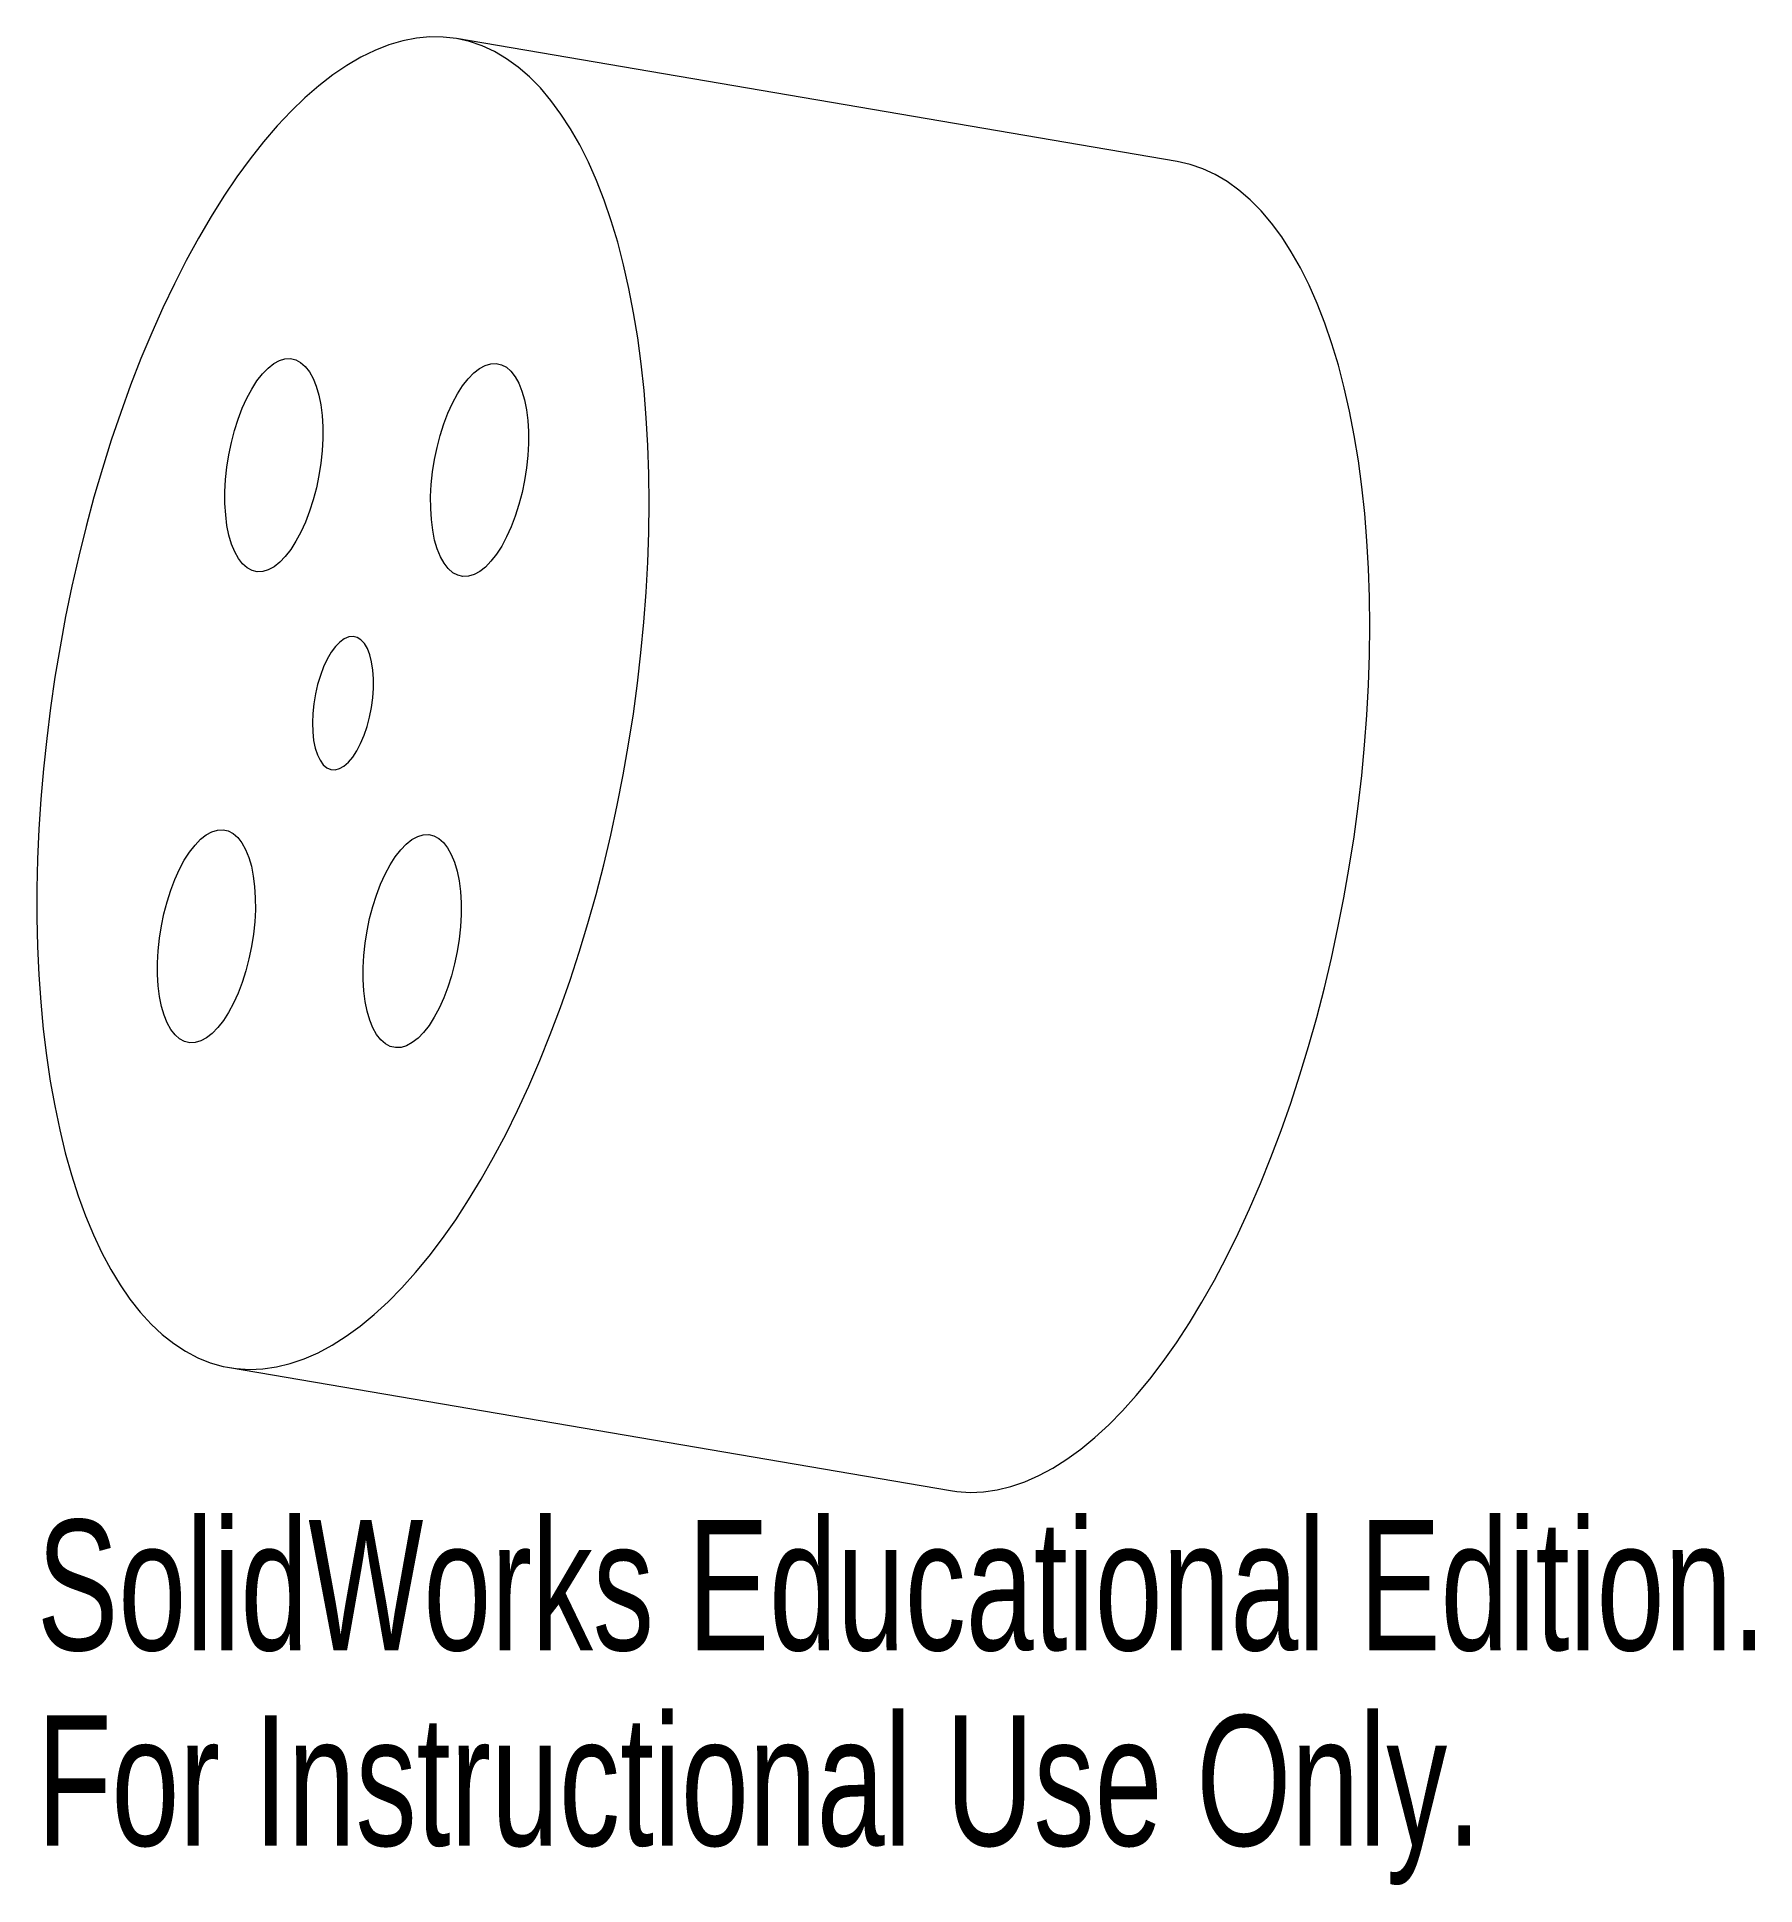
# Model space of a CAD drawing. Header units: millimetres. Extents: x -38.1 to 25.6, y -39.3 to 29.3.
import ezdxf

# ---------------------------------------------------------------- set-up
doc = ezdxf.new("R2010")
doc.units = ezdxf.units.MM
doc.styles.add('SLDTEXTSTYLE0', font='TXT', dxfattribs={"width": 0.7})

msp = doc.modelspace()

# ---------------------------------------------------------------- linework, layer by layer
at = {"color": 7, "linetype": 'Continuous', "lineweight": 15}
for p, q in [((4.204, 24.644), (-22.524, 29.204)), ((-30.933, -20.084), (-4.204, -24.644))]:
    msp.add_line(p, q, dxfattribs=at)
at = {"color": 7, "linetype": 'Continuous', "lineweight": 15, "flags": 128}
for points in [[(-21.6, -13.09), (-21.141, -12.278), (-20.694, -11.431), (-20.259, -10.551), (-19.839, -9.639), (-19.432, -8.697), (-19.041, -7.727), (-18.666, -6.731), (-18.308, -5.711), (-17.968, -4.67), (-17.646, -3.61), (-17.343, -2.532), (-17.06, -1.439), (-16.798, -0.334), (-16.556, 0.782), (-16.336, 1.905), (-16.137, 3.034), (-15.961, 4.166), (-15.807, 5.3), (-15.677, 6.431), (-15.569, 7.559), (-15.485, 8.68), (-15.425, 9.793), (-15.388, 10.894), (-15.376, 11.983), (-15.387, 13.055), (-15.422, 14.11), (-15.481, 15.145), (-15.563, 16.158), (-15.669, 17.146), (-15.799, 18.107), (-15.951, 19.04), (-16.126, 19.943), (-16.323, 20.814), (-16.542, 21.65), (-16.782, 22.45), (-17.044, 23.213), (-17.326, 23.936), (-17.627, 24.619), (-17.948, 25.259), (-18.287, 25.856), (-18.644, 26.408), (-19.018, 26.914), (-19.408, 27.373), (-19.813, 27.785), (-20.234, 28.147), (-20.667, 28.46), (-21.114, 28.722), (-21.572, 28.934), (-22.041, 29.094), (-22.52, 29.203), (-23.008, 29.26), (-23.504, 29.265), (-24.006, 29.218), (-24.514, 29.12), (-25.027, 28.969), (-25.543, 28.767), (-26.062, 28.515), (-26.583, 28.212), (-27.103, 27.859), (-27.623, 27.457), (-28.141, 27.007), (-28.656, 26.51), (-29.167, 25.967), (-29.672, 25.379), (-30.172, 24.747), (-30.664, 24.072), (-31.148, 23.356), (-31.623, 22.601), (-32.088, 21.808), (-32.541, 20.979), (-32.982, 20.115), (-33.41, 19.219), (-33.823, 18.291), (-34.222, 17.335), (-34.605, 16.352), (-34.972, 15.344), (-35.321, 14.313), (-35.652, 13.262), (-35.965, 12.193), (-36.258, 11.107), (-36.53, 10.008), (-36.783, 8.897), (-37.014, 7.777), (-37.223, 6.651), (-37.411, 5.52), (-37.576, 4.387), (-37.718, 3.254), (-37.837, 2.124), (-37.933, 1), (-38.005, -0.118), (-38.053, -1.225), (-38.078, -2.32), (-38.078, -3.401), (-38.055, -4.465), (-38.008, -5.51), (-37.938, -6.534), (-37.843, -7.535), (-37.726, -8.51), (-37.585, -9.458), (-37.421, -10.376), (-37.235, -11.263), (-37.027, -12.116), (-36.797, -12.935), (-36.546, -13.716), (-36.275, -14.459), (-35.983, -15.163), (-35.672, -15.824), (-35.342, -16.443), (-34.994, -17.018), (-34.628, -17.547), (-34.246, -18.03), (-33.848, -18.465), (-33.435, -18.852), (-33.008, -19.19), (-32.568, -19.477), (-32.115, -19.715), (-31.652, -19.901), (-31.177, -20.035), (-30.694, -20.118), (-30.202, -20.149), (-29.703, -20.128), (-29.197, -20.056), (-28.687, -19.931), (-28.172, -19.755), (-27.654, -19.528), (-27.135, -19.25), (-26.614, -18.922), (-26.094, -18.544), (-25.575, -18.118), (-25.058, -17.645), (-24.545, -17.124), (-24.037, -16.558), (-23.534, -15.948), (-23.038, -15.295), (-22.549, -14.599), (-22.07, -13.864), (-21.6, -13.09)], [(5.128, -17.649), (5.587, -16.838), (6.034, -15.991), (6.469, -15.111), (6.89, -14.199), (7.296, -13.257), (7.687, -12.287), (8.062, -11.291), (8.42, -10.271), (8.761, -9.23), (9.082, -8.17), (9.385, -7.092), (9.668, -5.999), (9.931, -4.894), (10.172, -3.778), (10.393, -2.655), (10.591, -1.526), (10.768, -0.394), (10.921, 0.74), (11.052, 1.871), (11.159, 2.999), (11.243, 4.12), (11.303, 5.233), (11.34, 6.334), (11.353, 7.423), (11.341, 8.495), (11.306, 9.55), (11.247, 10.585), (11.165, 11.598), (11.059, 12.586), (10.93, 13.547), (10.778, 14.481), (10.603, 15.383), (10.406, 16.254), (10.186, 17.09), (9.946, 17.89), (9.685, 18.653), (9.403, 19.376), (9.101, 20.059), (8.781, 20.699), (8.441, 21.296), (8.084, 21.848), (7.711, 22.354), (7.32, 22.814), (6.915, 23.225), (6.495, 23.587), (6.061, 23.9), (5.615, 24.162), (5.156, 24.374), (4.687, 24.534), (4.208, 24.643), (4.204, 24.644)], [(-28.472, 10.561), (-28.666, 10.259), (-28.868, 9.999), (-29.076, 9.785), (-29.287, 9.619), (-29.498, 9.505), (-29.706, 9.443), (-29.908, 9.434), (-30.102, 9.479), (-30.286, 9.577), (-30.456, 9.726), (-30.61, 9.924), (-30.746, 10.169), (-30.863, 10.458), (-30.958, 10.787), (-31.031, 11.15), (-31.08, 11.544), (-31.106, 11.963), (-31.106, 12.4), (-31.082, 12.852), (-31.034, 13.31), (-30.963, 13.769), (-30.869, 14.224), (-30.753, 14.666), (-30.618, 15.092), (-30.465, 15.494), (-30.296, 15.868), (-30.113, 16.209), (-29.919, 16.511), (-29.717, 16.771), (-29.509, 16.985), (-29.299, 17.15), (-29.088, 17.264), (-28.88, 17.326), (-28.677, 17.335), (-28.483, 17.29), (-28.299, 17.193), (-28.13, 17.044), (-27.975, 16.845), (-27.839, 16.6), (-27.723, 16.311), (-27.627, 15.983), (-27.554, 15.619), (-27.505, 15.225), (-27.48, 14.807), (-27.479, 14.369), (-27.503, 13.918), (-27.551, 13.459), (-27.622, 13), (-27.717, 12.546), (-27.832, 12.103), (-27.967, 11.677), (-28.12, 11.275), (-28.289, 10.901), (-28.472, 10.561)], [(-20.844, 10.383), (-21.037, 10.081), (-21.24, 9.821), (-21.447, 9.607), (-21.658, 9.441), (-21.869, 9.327), (-22.077, 9.265), (-22.28, 9.256), (-22.474, 9.301), (-22.657, 9.398), (-22.827, 9.547), (-22.981, 9.746), (-23.118, 9.991), (-23.234, 10.28), (-23.33, 10.609), (-23.403, 10.972), (-23.452, 11.366), (-23.477, 11.784), (-23.478, 12.222), (-23.454, 12.673), (-23.406, 13.132), (-23.335, 13.591), (-23.24, 14.045), (-23.125, 14.488), (-22.99, 14.914), (-22.836, 15.316), (-22.667, 15.69), (-22.485, 16.03), (-22.291, 16.333), (-22.089, 16.592), (-21.881, 16.807), (-21.67, 16.972), (-21.459, 17.086), (-21.251, 17.148), (-21.049, 17.157), (-20.854, 17.112), (-20.671, 17.015), (-20.501, 16.866), (-20.347, 16.667), (-20.211, 16.422), (-20.094, 16.133), (-19.999, 15.805), (-19.926, 15.441), (-19.877, 15.047), (-19.851, 14.629), (-19.851, 14.191), (-19.874, 13.74), (-19.922, 13.281), (-19.994, 12.822), (-20.088, 12.368), (-20.204, 11.925), (-20.339, 11.499), (-20.492, 11.097), (-20.661, 10.723), (-20.844, 10.383)], [(-26.216, 2.795), (-26.074, 3.066), (-25.946, 3.368), (-25.834, 3.696), (-25.742, 4.042), (-25.671, 4.399), (-25.622, 4.76), (-25.597, 5.117), (-25.596, 5.461), (-25.619, 5.787), (-25.666, 6.086), (-25.735, 6.353), (-25.826, 6.581), (-25.935, 6.767), (-26.062, 6.905), (-26.203, 6.993), (-26.355, 7.03), (-26.515, 7.014), (-26.68, 6.945), (-26.846, 6.826), (-27.009, 6.659), (-27.166, 6.446), (-27.314, 6.194), (-27.449, 5.907), (-27.569, 5.591), (-27.671, 5.253), (-27.753, 4.9), (-27.814, 4.54), (-27.851, 4.18), (-27.864, 3.829), (-27.853, 3.493), (-27.818, 3.18), (-27.759, 2.896), (-27.679, 2.648), (-27.579, 2.44), (-27.46, 2.278), (-27.326, 2.164), (-27.179, 2.102), (-27.022, 2.091), (-26.86, 2.134), (-26.694, 2.228), (-26.529, 2.372), (-26.369, 2.562), (-26.216, 2.795)], [(-30.972, -6.911), (-31.166, -7.213), (-31.368, -7.473), (-31.576, -7.687), (-31.787, -7.852), (-31.998, -7.966), (-32.206, -8.028), (-32.408, -8.037), (-32.602, -7.992), (-32.786, -7.895), (-32.956, -7.746), (-33.11, -7.547), (-33.246, -7.302), (-33.363, -7.013), (-33.458, -6.685), (-33.531, -6.321), (-33.58, -5.927), (-33.606, -5.509), (-33.606, -5.071), (-33.582, -4.62), (-33.534, -4.161), (-33.463, -3.702), (-33.369, -3.248), (-33.253, -2.805), (-33.118, -2.379), (-32.965, -1.977), (-32.796, -1.603), (-32.613, -1.263), (-32.419, -0.961), (-32.217, -0.701), (-32.009, -0.487), (-31.799, -0.321), (-31.588, -0.207), (-31.38, -0.145), (-31.177, -0.136), (-30.983, -0.181), (-30.799, -0.278), (-30.63, -0.428), (-30.475, -0.626), (-30.339, -0.871), (-30.223, -1.16), (-30.127, -1.489), (-30.054, -1.852), (-30.005, -2.246), (-29.98, -2.665), (-29.979, -3.102), (-30.003, -3.554), (-30.051, -4.012), (-30.122, -4.471), (-30.217, -4.926), (-30.332, -5.368), (-30.467, -5.794), (-30.62, -6.196), (-30.789, -6.57), (-30.972, -6.911)], [(-23.344, -7.089), (-23.537, -7.391), (-23.74, -7.651), (-23.947, -7.865), (-24.158, -8.03), (-24.369, -8.145), (-24.577, -8.207), (-24.78, -8.215), (-24.974, -8.171), (-25.157, -8.073), (-25.327, -7.924), (-25.481, -7.725), (-25.618, -7.48), (-25.734, -7.191), (-25.83, -6.863), (-25.903, -6.499), (-25.952, -6.106), (-25.977, -5.687), (-25.978, -5.249), (-25.954, -4.798), (-25.906, -4.339), (-25.835, -3.88), (-25.74, -3.426), (-25.625, -2.983), (-25.49, -2.558), (-25.336, -2.155), (-25.167, -1.781), (-24.985, -1.441), (-24.791, -1.139), (-24.589, -0.879), (-24.381, -0.665), (-24.17, -0.499), (-23.959, -0.385), (-23.751, -0.323), (-23.549, -0.314), (-23.354, -0.359), (-23.171, -0.457), (-23.001, -0.606), (-22.847, -0.804), (-22.711, -1.05), (-22.594, -1.338), (-22.499, -1.667), (-22.426, -2.03), (-22.377, -2.424), (-22.351, -2.843), (-22.351, -3.281), (-22.374, -3.732), (-22.422, -4.19), (-22.494, -4.649), (-22.588, -5.104), (-22.704, -5.547), (-22.839, -5.972), (-22.992, -6.374), (-23.161, -6.748), (-23.344, -7.089)], [(-4.204, -24.644), (-3.965, -24.678), (-3.474, -24.709), (-2.974, -24.688), (-2.469, -24.615), (-1.958, -24.491), (-1.444, -24.315), (-0.926, -24.088), (-0.406, -23.81), (0.114, -23.482), (0.635, -23.104), (1.154, -22.678), (1.67, -22.205), (2.183, -21.684), (2.692, -21.118), (3.195, -20.508), (3.691, -19.855), (4.179, -19.159), (4.659, -18.424), (5.128, -17.649)]]:
    msp.add_lwpolyline(points, dxfattribs=at)

# ---------------------------------------------------------------- texts
at = {"color": 7, "linetype": 'Continuous', "char_height": 4.83362, "attachment_point": 1, "style": 'SLDTEXTSTYLE0'}
for s, insert in [('SolidWorks Educational Edition.', (-38.078, -25.729)), ('For Instructional Use Only.', (-38.078, -32.979))]:
    msp.add_mtext(s, dxfattribs=dict(at, insert=insert))

doc.saveas('drawing.dxf')
